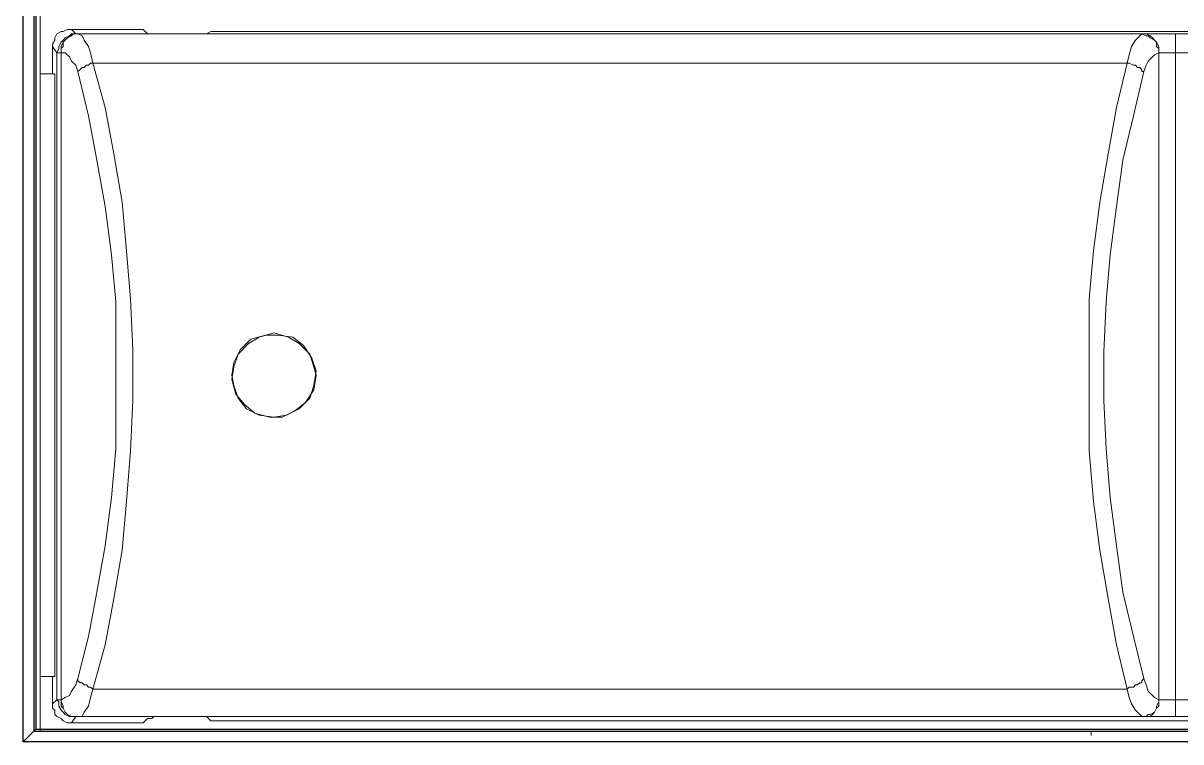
# Model space of a CAD drawing. Header units: centimetres. Extents: x -4.9 to 8, y -12.7 to 4.
# Drawn here: x -2.557 to -0.618, y -5.744 to -4.541 of the extents above; entities that cross this region are included whole.
import ezdxf

# ---------------------------------------------------------------- set-up
doc = ezdxf.new("R2010")
doc.units = ezdxf.units.CM
doc.header["$MEASUREMENT"] = 0
doc.layers.add('Layer 1', color=7, linetype='Continuous')

msp = doc.modelspace()

# ---------------------------------------------------------------- linework, layer by layer
at = {"layer": 'Layer 1', "color": 250, "lineweight": 25}
for points in [[(-2.5568, -5.74365), (-2.5568, -5.74365), (-2.5568, 1.40011), (-2.5568, 1.40011)], [(-2.53916, 1.38246), (-2.53916, 1.38246), (-2.53916, -5.72601), (-2.53916, -5.72601)], [(-2.53563, 1.37893), (-2.53563, 1.37893), (-2.53563, -5.72248), (-2.53563, -5.72248)], [(-2.53563, -5.72248), (-2.53563, -5.72248), (-2.53916, -5.72601), (-2.53916, -5.72601)], [(-2.53916, -5.72601), (-2.53916, -5.72601), (1.28848, -5.72601), (1.28848, -5.72601)], [(-2.53563, -5.72248), (-2.53563, -5.72248), (1.28495, -5.72248), (1.28495, -5.72248)], [(1.30966, -5.74365), (1.30966, -5.74365), (-2.5568, -5.74365), (-2.5568, -5.74365)]]:
    msp.add_open_spline(points, degree=3, dxfattribs=at)
at = {"layer": 'Layer 1', "color": 250, "lineweight": 20}
for points in [[(-2.52856, -4.08911), (-2.52856, -4.08911), (-2.52856, -5.72601), (-2.52856, -5.72601)], [(-2.47564, -4.55126), (-2.47564, -4.55126), (-2.46859, -4.55832), (-2.46859, -4.55832)], [(-2.47564, -4.55126), (-2.47564, -4.55126), (-2.3557, -4.55126), (-2.3557, -4.55126)], [(-2.3557, -4.55126), (-2.3557, -4.55126), (-2.34864, -4.55832), (-2.34864, -4.55832)], [(-2.24281, -4.55479), (-2.24281, -4.55479), (-2.24987, -4.55832), (-2.24987, -4.55832)], [(-2.24281, -4.55479), (-2.24281, -4.55479), (1.0098, -4.55479), (1.0098, -4.55479)], [(-2.46859, -4.55832), (-2.46859, -4.55832), (-2.46506, -4.55832), (-2.46506, -4.55832)], [(-2.46859, -4.55832), (-2.46859, -4.55832), (-2.46859, -4.55832), (-2.46859, -4.55832)], [(-2.46506, -4.55832), (-2.46506, -4.55832), (-0.68, -4.55832), (-0.68, -4.55832)], [(-2.24987, -4.55832), (-2.24987, -4.55832), (-2.32042, -4.55832), (-2.32042, -4.55832)], [(-0.68353, -4.55832), (-0.68353, -4.55832), (-0.68, -4.55832), (-0.68, -4.55832)], [(-0.62709, -4.55832), (-0.62709, -4.55832), (-0.60592, -4.55832), (-0.60592, -4.55832)], [(-2.50034, -4.59007), (-2.50034, -4.59007), (-2.50739, -4.57949), (-2.50739, -4.57949)], [(-2.50739, -4.62535), (-2.50739, -4.62535), (-2.50739, -4.57949), (-2.50739, -4.57949)], [(-2.50034, -5.67309), (-2.50034, -5.67309), (-2.50034, -4.59007), (-2.50034, -4.59007)], [(-2.49328, -4.59007), (-2.49328, -4.59007), (-2.49328, -4.59007), (-2.49328, -4.59007)], [(-2.49328, -4.59007), (-2.49328, -4.59007), (-2.49328, -5.67309), (-2.49328, -5.67309)], [(-0.65531, -5.67309), (-0.65531, -5.67309), (-0.65531, -4.59007), (-0.65531, -4.59007)], [(-0.65531, -4.59007), (-0.65531, -4.59007), (-0.65531, -4.59007), (-0.65531, -4.59007)], [(-0.62709, -5.67309), (-0.62709, -5.67309), (-0.62709, -4.59007), (-0.62709, -4.59007)], [(-0.60592, -4.59007), (-0.60592, -4.59007), (-0.62709, -4.59007), (-0.62709, -4.59007)], [(-2.44037, -4.60771), (-2.44037, -4.60771), (-0.70823, -4.60771), (-0.70823, -4.60771)], [(-2.52856, -4.62535), (-2.52856, -4.62535), (-2.50387, -4.62535), (-2.50387, -4.62535)], [(-2.50387, -4.62535), (-2.50387, -4.62535), (-2.50387, -5.63429), (-2.50387, -5.63429)], [(-2.52856, -5.63429), (-2.52856, -5.63429), (-2.50387, -5.63429), (-2.50387, -5.63429)], [(-2.50739, -5.68015), (-2.50739, -5.68015), (-2.50739, -5.63429), (-2.50739, -5.63429)], [(-2.44037, -5.65546), (-2.44037, -5.65546), (-0.70823, -5.65546), (-0.70823, -5.65546)], [(-2.50739, -5.68015), (-2.50739, -5.68015), (-2.50034, -5.67309), (-2.50034, -5.67309)], [(-2.49328, -5.67309), (-2.49328, -5.67309), (-2.49328, -5.67309), (-2.49328, -5.67309)], [(-0.65531, -5.67309), (-0.65531, -5.67309), (-0.65531, -5.67309), (-0.65531, -5.67309)], [(-0.62709, -5.67309), (-0.62709, -5.67309), (-0.60592, -5.67309), (-0.60592, -5.67309)], [(-2.46859, -5.70132), (-2.46859, -5.70132), (-2.47564, -5.7119), (-2.47564, -5.7119)], [(-2.47564, -5.7119), (-2.47564, -5.7119), (-2.3557, -5.7119), (-2.3557, -5.7119)], [(-2.46506, -5.70132), (-2.46506, -5.70132), (-2.46859, -5.70132), (-2.46859, -5.70132)], [(-2.46859, -5.70132), (-2.46859, -5.70132), (-2.46859, -5.70132), (-2.46859, -5.70132)], [(-2.46506, -5.70132), (-2.46506, -5.70132), (-0.68, -5.70132), (-0.68, -5.70132)], [(-2.34864, -5.70485), (-2.34864, -5.70485), (-2.3557, -5.7119), (-2.3557, -5.7119)], [(-2.24987, -5.70132), (-2.24987, -5.70132), (-2.32042, -5.70132), (-2.32042, -5.70132)], [(-2.24281, -5.70837), (-2.24281, -5.70837), (-2.24987, -5.70132), (-2.24987, -5.70132)], [(1.0098, -5.70837), (1.0098, -5.70837), (-2.24281, -5.70837), (-2.24281, -5.70837)], [(-0.68, -5.70132), (-0.68, -5.70132), (-0.68353, -5.70132), (-0.68353, -5.70132)], [(-0.60592, -5.70132), (-0.60592, -5.70132), (-0.62709, -5.70132), (-0.62709, -5.70132)], [(-2.52856, -5.72601), (-2.52856, -5.72601), (-0.7682, -5.72601), (-0.7682, -5.72601)], [(-0.7682, -5.73307), (-0.7682, -5.73307), (-0.7682, -5.72601), (-0.7682, -5.72601)]]:
    msp.add_open_spline(points, degree=3, dxfattribs=at)
for points, knots in [([(-2.50739, -4.57949), (-2.50739, -4.57949), (-2.50739, -4.57596), (-2.50739, -4.57596), (-2.50739, -4.57596), (-2.50739, -4.57596), (-2.50387, -4.5689), (-2.50387, -4.5689), (-2.50387, -4.5689), (-2.50387, -4.5689), (-2.50387, -4.56537), (-2.50387, -4.56537), (-2.50387, -4.56537), (-2.50387, -4.56537), (-2.50034, -4.55832), (-2.50034, -4.55832), (-2.50034, -4.55832), (-2.50034, -4.55832), (-2.49328, -4.55479), (-2.49328, -4.55479), (-2.49328, -4.55479), (-2.49328, -4.55479), (-2.48975, -4.55479), (-2.48975, -4.55479), (-2.48975, -4.55479), (-2.48975, -4.55479), (-2.4827, -4.55126), (-2.4827, -4.55126), (-2.4827, -4.55126), (-2.4827, -4.55126), (-2.47564, -4.55126), (-2.47564, -4.55126)], [0, 0, 0, 0, 0.1111111, 0.1111111, 0.1111111, 0.1111111, 0.2222222, 0.2222222, 0.2222222, 0.2222222, 0.3333333, 0.3333333, 0.3333333, 0.3333333, 0.4444444, 0.4444444, 0.4444444, 0.4444444, 0.5555556, 0.5555556, 0.5555556, 0.5555556, 0.6666667, 0.6666667, 0.6666667, 0.6666667, 0.7777778, 0.7777778, 0.7777778, 0.7777778, 1, 1, 1, 1]), ([(-2.46859, -4.55832), (-2.46859, -4.55832), (-2.47564, -4.55832), (-2.47564, -4.55832), (-2.47564, -4.55832), (-2.47564, -4.55832), (-2.47917, -4.56184), (-2.47917, -4.56184), (-2.47917, -4.56184), (-2.47917, -4.56184), (-2.48623, -4.56537), (-2.48623, -4.56537), (-2.48623, -4.56537), (-2.48623, -4.56537), (-2.48975, -4.5689), (-2.48975, -4.5689), (-2.48975, -4.5689), (-2.48975, -4.5689), (-2.49328, -4.57243), (-2.49328, -4.57243), (-2.49328, -4.57243), (-2.49328, -4.57243), (-2.49681, -4.57949), (-2.49681, -4.57949), (-2.49681, -4.57949), (-2.49681, -4.57949), (-2.49681, -4.58301), (-2.49681, -4.58301), (-2.49681, -4.58301), (-2.49681, -4.58301), (-2.50034, -4.59007), (-2.50034, -4.59007)], [0, 0, 0, 0, 0.1111111, 0.1111111, 0.1111111, 0.1111111, 0.2222222, 0.2222222, 0.2222222, 0.2222222, 0.3333333, 0.3333333, 0.3333333, 0.3333333, 0.4444444, 0.4444444, 0.4444444, 0.4444444, 0.5555556, 0.5555556, 0.5555556, 0.5555556, 0.6666667, 0.6666667, 0.6666667, 0.6666667, 0.7777778, 0.7777778, 0.7777778, 0.7777778, 1, 1, 1, 1]), ([(-2.46506, -4.55832), (-2.46506, -4.55832), (-2.47212, -4.55832), (-2.47212, -4.55832), (-2.47212, -4.55832), (-2.47212, -4.55832), (-2.47564, -4.56184), (-2.47564, -4.56184), (-2.47564, -4.56184), (-2.47564, -4.56184), (-2.4827, -4.56537), (-2.4827, -4.56537), (-2.4827, -4.56537), (-2.4827, -4.56537), (-2.48623, -4.5689), (-2.48623, -4.5689), (-2.48623, -4.5689), (-2.48623, -4.5689), (-2.48975, -4.57243), (-2.48975, -4.57243), (-2.48975, -4.57243), (-2.48975, -4.57243), (-2.48975, -4.57949), (-2.48975, -4.57949), (-2.48975, -4.57949), (-2.48975, -4.57949), (-2.49328, -4.58301), (-2.49328, -4.58301), (-2.49328, -4.58301), (-2.49328, -4.58301), (-2.49328, -4.59007), (-2.49328, -4.59007)], [0, 0, 0, 0, 0.1111111, 0.1111111, 0.1111111, 0.1111111, 0.2222222, 0.2222222, 0.2222222, 0.2222222, 0.3333333, 0.3333333, 0.3333333, 0.3333333, 0.4444444, 0.4444444, 0.4444444, 0.4444444, 0.5555556, 0.5555556, 0.5555556, 0.5555556, 0.6666667, 0.6666667, 0.6666667, 0.6666667, 0.7777778, 0.7777778, 0.7777778, 0.7777778, 1, 1, 1, 1]), ([(-2.46859, -4.55832), (-2.46859, -4.55832), (-2.47212, -4.55832), (-2.47212, -4.55832), (-2.47212, -4.55832), (-2.47212, -4.55832), (-2.47917, -4.56184), (-2.47917, -4.56184), (-2.47917, -4.56184), (-2.47917, -4.56184), (-2.4827, -4.56537), (-2.4827, -4.56537), (-2.4827, -4.56537), (-2.4827, -4.56537), (-2.48623, -4.5689), (-2.48623, -4.5689), (-2.48623, -4.5689), (-2.48623, -4.5689), (-2.48975, -4.57243), (-2.48975, -4.57243), (-2.48975, -4.57243), (-2.48975, -4.57243), (-2.49328, -4.57949), (-2.49328, -4.57949), (-2.49328, -4.57949), (-2.49328, -4.57949), (-2.49328, -4.58301), (-2.49328, -4.58301), (-2.49328, -4.58301), (-2.49328, -4.58301), (-2.49328, -4.59007), (-2.49328, -4.59007)], [0, 0, 0, 0, 0.1111111, 0.1111111, 0.1111111, 0.1111111, 0.2222222, 0.2222222, 0.2222222, 0.2222222, 0.3333333, 0.3333333, 0.3333333, 0.3333333, 0.4444444, 0.4444444, 0.4444444, 0.4444444, 0.5555556, 0.5555556, 0.5555556, 0.5555556, 0.6666667, 0.6666667, 0.6666667, 0.6666667, 0.7777778, 0.7777778, 0.7777778, 0.7777778, 1, 1, 1, 1]), ([(-2.46506, -4.55832), (-2.46506, -4.55832), (-2.458, -4.56184), (-2.458, -4.56184), (-2.458, -4.56184), (-2.458, -4.56184), (-2.45448, -4.5689), (-2.45448, -4.5689), (-2.45448, -4.5689), (-2.45448, -4.5689), (-2.44742, -4.57949), (-2.44742, -4.57949), (-2.44742, -4.57949), (-2.44742, -4.57949), (-2.44389, -4.59007), (-2.44389, -4.59007), (-2.44389, -4.59007), (-2.44389, -4.59007), (-2.44037, -4.60771), (-2.44037, -4.60771)], [0, 0, 0, 0, 0.1666667, 0.1666667, 0.1666667, 0.1666667, 0.3333333, 0.3333333, 0.3333333, 0.3333333, 0.5, 0.5, 0.5, 0.5, 0.6666667, 0.6666667, 0.6666667, 0.6666667, 1, 1, 1, 1]), ([(-2.32042, -4.55832), (-2.32042, -4.55832), (-2.32748, -4.55832), (-2.32748, -4.55832), (-2.32748, -4.55832), (-2.32748, -4.55832), (-2.331, -4.55832), (-2.331, -4.55832), (-2.331, -4.55832), (-2.331, -4.55832), (-2.33806, -4.55832), (-2.33806, -4.55832), (-2.33806, -4.55832), (-2.33806, -4.55832), (-2.34159, -4.55832), (-2.34159, -4.55832), (-2.34159, -4.55832), (-2.34159, -4.55832), (-2.34512, -4.55832), (-2.34512, -4.55832), (-2.34512, -4.55832), (-2.34512, -4.55832), (-2.34864, -4.55832), (-2.34864, -4.55832)], [0, 0, 0, 0, 0.1428571, 0.1428571, 0.1428571, 0.1428571, 0.2857143, 0.2857143, 0.2857143, 0.2857143, 0.4285714, 0.4285714, 0.4285714, 0.4285714, 0.5714286, 0.5714286, 0.5714286, 0.5714286, 0.7142857, 0.7142857, 0.7142857, 0.7142857, 1, 1, 1, 1]), ([(-0.70823, -4.60771), (-0.70823, -4.60771), (-0.7047, -4.5936), (-0.7047, -4.5936), (-0.7047, -4.5936), (-0.7047, -4.5936), (-0.70117, -4.57949), (-0.70117, -4.57949), (-0.70117, -4.57949), (-0.70117, -4.57949), (-0.69412, -4.5689), (-0.69412, -4.5689), (-0.69412, -4.5689), (-0.69412, -4.5689), (-0.68706, -4.56184), (-0.68706, -4.56184), (-0.68706, -4.56184), (-0.68706, -4.56184), (-0.68353, -4.55832), (-0.68353, -4.55832)], [0, 0, 0, 0, 0.1666667, 0.1666667, 0.1666667, 0.1666667, 0.3333333, 0.3333333, 0.3333333, 0.3333333, 0.5, 0.5, 0.5, 0.5, 0.6666667, 0.6666667, 0.6666667, 0.6666667, 1, 1, 1, 1]), ([(-0.68353, -4.55832), (-0.68353, -4.55832), (-0.67648, -4.56184), (-0.67648, -4.56184), (-0.67648, -4.56184), (-0.67648, -4.56184), (-0.67295, -4.56184), (-0.67295, -4.56184), (-0.67295, -4.56184), (-0.67295, -4.56184), (-0.66942, -4.56537), (-0.66942, -4.56537), (-0.66942, -4.56537), (-0.66942, -4.56537), (-0.66237, -4.5689), (-0.66237, -4.5689), (-0.66237, -4.5689), (-0.66237, -4.5689), (-0.65884, -4.57243), (-0.65884, -4.57243), (-0.65884, -4.57243), (-0.65884, -4.57243), (-0.65884, -4.57949), (-0.65884, -4.57949), (-0.65884, -4.57949), (-0.65884, -4.57949), (-0.65531, -4.58301), (-0.65531, -4.58301), (-0.65531, -4.58301), (-0.65531, -4.58301), (-0.65531, -4.59007), (-0.65531, -4.59007)], [0, 0, 0, 0, 0.1111111, 0.1111111, 0.1111111, 0.1111111, 0.2222222, 0.2222222, 0.2222222, 0.2222222, 0.3333333, 0.3333333, 0.3333333, 0.3333333, 0.4444444, 0.4444444, 0.4444444, 0.4444444, 0.5555556, 0.5555556, 0.5555556, 0.5555556, 0.6666667, 0.6666667, 0.6666667, 0.6666667, 0.7777778, 0.7777778, 0.7777778, 0.7777778, 1, 1, 1, 1]), ([(-0.68, -4.55832), (-0.68, -4.55832), (-0.67648, -4.55832), (-0.67648, -4.55832), (-0.67648, -4.55832), (-0.67648, -4.55832), (-0.66942, -4.56184), (-0.66942, -4.56184), (-0.66942, -4.56184), (-0.66942, -4.56184), (-0.66589, -4.56537), (-0.66589, -4.56537), (-0.66589, -4.56537), (-0.66589, -4.56537), (-0.66237, -4.5689), (-0.66237, -4.5689), (-0.66237, -4.5689), (-0.66237, -4.5689), (-0.65884, -4.57243), (-0.65884, -4.57243), (-0.65884, -4.57243), (-0.65884, -4.57243), (-0.65531, -4.57949), (-0.65531, -4.57949), (-0.65531, -4.57949), (-0.65531, -4.57949), (-0.65531, -4.58301), (-0.65531, -4.58301), (-0.65531, -4.58301), (-0.65531, -4.58301), (-0.65531, -4.59007), (-0.65531, -4.59007)], [0, 0, 0, 0, 0.1111111, 0.1111111, 0.1111111, 0.1111111, 0.2222222, 0.2222222, 0.2222222, 0.2222222, 0.3333333, 0.3333333, 0.3333333, 0.3333333, 0.4444444, 0.4444444, 0.4444444, 0.4444444, 0.5555556, 0.5555556, 0.5555556, 0.5555556, 0.6666667, 0.6666667, 0.6666667, 0.6666667, 0.7777778, 0.7777778, 0.7777778, 0.7777778, 1, 1, 1, 1]), ([(-0.68, -4.55832), (-0.68, -4.55832), (-0.67295, -4.55832), (-0.67295, -4.55832), (-0.67295, -4.55832), (-0.67295, -4.55832), (-0.66237, -4.55832), (-0.66237, -4.55832), (-0.66237, -4.55832), (-0.66237, -4.55832), (-0.65178, -4.55832), (-0.65178, -4.55832), (-0.65178, -4.55832), (-0.65178, -4.55832), (-0.6412, -4.55832), (-0.6412, -4.55832), (-0.6412, -4.55832), (-0.6412, -4.55832), (-0.62709, -4.55832), (-0.62709, -4.55832)], [0, 0, 0, 0, 0.1666667, 0.1666667, 0.1666667, 0.1666667, 0.3333333, 0.3333333, 0.3333333, 0.3333333, 0.5, 0.5, 0.5, 0.5, 0.6666667, 0.6666667, 0.6666667, 0.6666667, 1, 1, 1, 1]), ([(-0.62709, -4.55832), (-0.62709, -4.55832), (-0.62709, -4.55832), (-0.62709, -4.55832), (-0.62709, -4.55832), (-0.62709, -4.55832), (-0.62709, -4.56184), (-0.62709, -4.56184), (-0.62709, -4.56184), (-0.62709, -4.56184), (-0.62709, -4.56537), (-0.62709, -4.56537), (-0.62709, -4.56537), (-0.62709, -4.56537), (-0.62709, -4.5689), (-0.62709, -4.5689), (-0.62709, -4.5689), (-0.62709, -4.5689), (-0.62709, -4.57243), (-0.62709, -4.57243), (-0.62709, -4.57243), (-0.62709, -4.57243), (-0.62709, -4.57596), (-0.62709, -4.57596), (-0.62709, -4.57596), (-0.62709, -4.57596), (-0.62709, -4.58301), (-0.62709, -4.58301), (-0.62709, -4.58301), (-0.62709, -4.58301), (-0.62709, -4.59007), (-0.62709, -4.59007)], [0, 0, 0, 0, 0.1111111, 0.1111111, 0.1111111, 0.1111111, 0.2222222, 0.2222222, 0.2222222, 0.2222222, 0.3333333, 0.3333333, 0.3333333, 0.3333333, 0.4444444, 0.4444444, 0.4444444, 0.4444444, 0.5555556, 0.5555556, 0.5555556, 0.5555556, 0.6666667, 0.6666667, 0.6666667, 0.6666667, 0.7777778, 0.7777778, 0.7777778, 0.7777778, 1, 1, 1, 1]), ([(-2.49328, -4.59007), (-2.49328, -4.59007), (-2.49681, -4.59007), (-2.49681, -4.59007), (-2.49681, -4.59007), (-2.49681, -4.59007), (-2.50034, -4.59007), (-2.50034, -4.59007)], [0, 0, 0, 0, 0.3333333, 0.3333333, 0.3333333, 0.3333333, 1, 1, 1, 1]), ([(-2.46506, -4.62182), (-2.46506, -4.62182), (-2.46859, -4.61124), (-2.46859, -4.61124), (-2.46859, -4.61124), (-2.46859, -4.61124), (-2.47564, -4.60418), (-2.47564, -4.60418), (-2.47564, -4.60418), (-2.47564, -4.60418), (-2.47917, -4.59712), (-2.47917, -4.59712), (-2.47917, -4.59712), (-2.47917, -4.59712), (-2.48623, -4.59007), (-2.48623, -4.59007), (-2.48623, -4.59007), (-2.48623, -4.59007), (-2.49328, -4.59007), (-2.49328, -4.59007)], [0, 0, 0, 0, 0.1666667, 0.1666667, 0.1666667, 0.1666667, 0.3333333, 0.3333333, 0.3333333, 0.3333333, 0.5, 0.5, 0.5, 0.5, 0.6666667, 0.6666667, 0.6666667, 0.6666667, 1, 1, 1, 1]), ([(-0.65531, -4.59007), (-0.65531, -4.59007), (-0.66237, -4.5936), (-0.66237, -4.5936), (-0.66237, -4.5936), (-0.66237, -4.5936), (-0.66589, -4.59712), (-0.66589, -4.59712), (-0.66589, -4.59712), (-0.66589, -4.59712), (-0.67295, -4.60418), (-0.67295, -4.60418), (-0.67295, -4.60418), (-0.67295, -4.60418), (-0.67648, -4.61124), (-0.67648, -4.61124), (-0.67648, -4.61124), (-0.67648, -4.61124), (-0.68, -4.62182), (-0.68, -4.62182)], [0, 0, 0, 0, 0.1666667, 0.1666667, 0.1666667, 0.1666667, 0.3333333, 0.3333333, 0.3333333, 0.3333333, 0.5, 0.5, 0.5, 0.5, 0.6666667, 0.6666667, 0.6666667, 0.6666667, 1, 1, 1, 1]), ([(-0.62709, -4.59007), (-0.62709, -4.59007), (-0.63414, -4.59007), (-0.63414, -4.59007), (-0.63414, -4.59007), (-0.63414, -4.59007), (-0.6412, -4.59007), (-0.6412, -4.59007), (-0.6412, -4.59007), (-0.6412, -4.59007), (-0.64473, -4.59007), (-0.64473, -4.59007), (-0.64473, -4.59007), (-0.64473, -4.59007), (-0.65178, -4.59007), (-0.65178, -4.59007), (-0.65178, -4.59007), (-0.65178, -4.59007), (-0.65531, -4.59007), (-0.65531, -4.59007)], [0, 0, 0, 0, 0.1666667, 0.1666667, 0.1666667, 0.1666667, 0.3333333, 0.3333333, 0.3333333, 0.3333333, 0.5, 0.5, 0.5, 0.5, 0.6666667, 0.6666667, 0.6666667, 0.6666667, 1, 1, 1, 1]), ([(-2.44037, -4.60771), (-2.44037, -4.60771), (-2.44389, -4.60771), (-2.44389, -4.60771), (-2.44389, -4.60771), (-2.44389, -4.60771), (-2.44742, -4.61124), (-2.44742, -4.61124), (-2.44742, -4.61124), (-2.44742, -4.61124), (-2.45095, -4.61124), (-2.45095, -4.61124), (-2.45095, -4.61124), (-2.45095, -4.61124), (-2.45448, -4.61476), (-2.45448, -4.61476), (-2.45448, -4.61476), (-2.45448, -4.61476), (-2.458, -4.61476), (-2.458, -4.61476), (-2.458, -4.61476), (-2.458, -4.61476), (-2.46153, -4.61829), (-2.46153, -4.61829), (-2.46153, -4.61829), (-2.46153, -4.61829), (-2.46506, -4.62182), (-2.46506, -4.62182)], [0, 0, 0, 0, 0.125, 0.125, 0.125, 0.125, 0.25, 0.25, 0.25, 0.25, 0.375, 0.375, 0.375, 0.375, 0.5, 0.5, 0.5, 0.5, 0.625, 0.625, 0.625, 0.625, 0.75, 0.75, 0.75, 0.75, 1, 1, 1, 1]), ([(-2.44037, -4.60771), (-2.44037, -4.60771), (-2.4192, -4.68179), (-2.4192, -4.68179), (-2.4192, -4.68179), (-2.4192, -4.68179), (-2.40509, -4.7594), (-2.40509, -4.7594), (-2.40509, -4.7594), (-2.40509, -4.7594), (-2.39098, -4.84054), (-2.39098, -4.84054), (-2.39098, -4.84054), (-2.39098, -4.84054), (-2.38392, -4.92168), (-2.38392, -4.92168), (-2.38392, -4.92168), (-2.38392, -4.92168), (-2.37687, -5.00282), (-2.37687, -5.00282), (-2.37687, -5.00282), (-2.37687, -5.00282), (-2.37334, -5.08749), (-2.37334, -5.08749), (-2.37334, -5.08749), (-2.37334, -5.08749), (-2.37334, -5.17215), (-2.37334, -5.17215), (-2.37334, -5.17215), (-2.37334, -5.17215), (-2.37687, -5.25682), (-2.37687, -5.25682), (-2.37687, -5.25682), (-2.37687, -5.25682), (-2.38392, -5.34149), (-2.38392, -5.34149), (-2.38392, -5.34149), (-2.38392, -5.34149), (-2.39098, -5.42262), (-2.39098, -5.42262), (-2.39098, -5.42262), (-2.39098, -5.42262), (-2.40509, -5.50376), (-2.40509, -5.50376), (-2.40509, -5.50376), (-2.40509, -5.50376), (-2.4192, -5.58137), (-2.4192, -5.58137), (-2.4192, -5.58137), (-2.4192, -5.58137), (-2.44037, -5.65546), (-2.44037, -5.65546)], [0, 0, 0, 0, 0.0714286, 0.0714286, 0.0714286, 0.0714286, 0.1428571, 0.1428571, 0.1428571, 0.1428571, 0.2142857, 0.2142857, 0.2142857, 0.2142857, 0.2857143, 0.2857143, 0.2857143, 0.2857143, 0.3571429, 0.3571429, 0.3571429, 0.3571429, 0.4285714, 0.4285714, 0.4285714, 0.4285714, 0.5, 0.5, 0.5, 0.5, 0.5714286, 0.5714286, 0.5714286, 0.5714286, 0.6428571, 0.6428571, 0.6428571, 0.6428571, 0.7142857, 0.7142857, 0.7142857, 0.7142857, 0.7857143, 0.7857143, 0.7857143, 0.7857143, 0.8571429, 0.8571429, 0.8571429, 0.8571429, 1, 1, 1, 1]), ([(-0.70823, -5.65546), (-0.70823, -5.65546), (-0.72587, -5.58137), (-0.72587, -5.58137), (-0.72587, -5.58137), (-0.72587, -5.58137), (-0.73998, -5.50376), (-0.73998, -5.50376), (-0.73998, -5.50376), (-0.73998, -5.50376), (-0.75409, -5.42262), (-0.75409, -5.42262), (-0.75409, -5.42262), (-0.75409, -5.42262), (-0.76467, -5.34149), (-0.76467, -5.34149), (-0.76467, -5.34149), (-0.76467, -5.34149), (-0.77173, -5.25682), (-0.77173, -5.25682), (-0.77173, -5.25682), (-0.77173, -5.25682), (-0.77173, -5.17215), (-0.77173, -5.17215), (-0.77173, -5.17215), (-0.77173, -5.17215), (-0.77173, -5.08749), (-0.77173, -5.08749), (-0.77173, -5.08749), (-0.77173, -5.08749), (-0.77173, -5.00282), (-0.77173, -5.00282), (-0.77173, -5.00282), (-0.77173, -5.00282), (-0.76467, -4.92168), (-0.76467, -4.92168), (-0.76467, -4.92168), (-0.76467, -4.92168), (-0.75409, -4.84054), (-0.75409, -4.84054), (-0.75409, -4.84054), (-0.75409, -4.84054), (-0.73998, -4.7594), (-0.73998, -4.7594), (-0.73998, -4.7594), (-0.73998, -4.7594), (-0.72587, -4.68179), (-0.72587, -4.68179), (-0.72587, -4.68179), (-0.72587, -4.68179), (-0.70823, -4.60771), (-0.70823, -4.60771)], [0, 0, 0, 0, 0.0714286, 0.0714286, 0.0714286, 0.0714286, 0.1428571, 0.1428571, 0.1428571, 0.1428571, 0.2142857, 0.2142857, 0.2142857, 0.2142857, 0.2857143, 0.2857143, 0.2857143, 0.2857143, 0.3571429, 0.3571429, 0.3571429, 0.3571429, 0.4285714, 0.4285714, 0.4285714, 0.4285714, 0.5, 0.5, 0.5, 0.5, 0.5714286, 0.5714286, 0.5714286, 0.5714286, 0.6428571, 0.6428571, 0.6428571, 0.6428571, 0.7142857, 0.7142857, 0.7142857, 0.7142857, 0.7857143, 0.7857143, 0.7857143, 0.7857143, 0.8571429, 0.8571429, 0.8571429, 0.8571429, 1, 1, 1, 1]), ([(-0.70823, -4.60771), (-0.70823, -4.60771), (-0.7047, -4.60771), (-0.7047, -4.60771), (-0.7047, -4.60771), (-0.7047, -4.60771), (-0.69764, -4.61124), (-0.69764, -4.61124), (-0.69764, -4.61124), (-0.69764, -4.61124), (-0.69412, -4.61124), (-0.69412, -4.61124), (-0.69412, -4.61124), (-0.69412, -4.61124), (-0.69059, -4.61476), (-0.69059, -4.61476), (-0.69059, -4.61476), (-0.69059, -4.61476), (-0.68706, -4.61476), (-0.68706, -4.61476), (-0.68706, -4.61476), (-0.68706, -4.61476), (-0.68353, -4.61829), (-0.68353, -4.61829), (-0.68353, -4.61829), (-0.68353, -4.61829), (-0.68353, -4.62182), (-0.68353, -4.62182), (-0.68353, -4.62182), (-0.68353, -4.62182), (-0.68, -4.62182), (-0.68, -4.62182)], [0, 0, 0, 0, 0.1111111, 0.1111111, 0.1111111, 0.1111111, 0.2222222, 0.2222222, 0.2222222, 0.2222222, 0.3333333, 0.3333333, 0.3333333, 0.3333333, 0.4444444, 0.4444444, 0.4444444, 0.4444444, 0.5555556, 0.5555556, 0.5555556, 0.5555556, 0.6666667, 0.6666667, 0.6666667, 0.6666667, 0.7777778, 0.7777778, 0.7777778, 0.7777778, 1, 1, 1, 1]), ([(-2.46506, -5.63782), (-2.46506, -5.63782), (-2.44742, -5.56726), (-2.44742, -5.56726), (-2.44742, -5.56726), (-2.44742, -5.56726), (-2.43331, -5.49318), (-2.43331, -5.49318), (-2.43331, -5.49318), (-2.43331, -5.49318), (-2.4192, -5.41557), (-2.4192, -5.41557), (-2.4192, -5.41557), (-2.4192, -5.41557), (-2.40862, -5.33443), (-2.40862, -5.33443), (-2.40862, -5.33443), (-2.40862, -5.33443), (-2.40156, -5.25329), (-2.40156, -5.25329), (-2.40156, -5.25329), (-2.40156, -5.25329), (-2.40156, -5.17215), (-2.40156, -5.17215), (-2.40156, -5.17215), (-2.40156, -5.17215), (-2.40156, -5.09101), (-2.40156, -5.09101), (-2.40156, -5.09101), (-2.40156, -5.09101), (-2.40156, -5.00634), (-2.40156, -5.00634), (-2.40156, -5.00634), (-2.40156, -5.00634), (-2.40862, -4.92874), (-2.40862, -4.92874), (-2.40862, -4.92874), (-2.40862, -4.92874), (-2.4192, -4.84759), (-2.4192, -4.84759), (-2.4192, -4.84759), (-2.4192, -4.84759), (-2.43331, -4.76999), (-2.43331, -4.76999), (-2.43331, -4.76999), (-2.43331, -4.76999), (-2.44742, -4.6959), (-2.44742, -4.6959), (-2.44742, -4.6959), (-2.44742, -4.6959), (-2.46506, -4.62182), (-2.46506, -4.62182)], [0, 0, 0, 0, 0.0714286, 0.0714286, 0.0714286, 0.0714286, 0.1428571, 0.1428571, 0.1428571, 0.1428571, 0.2142857, 0.2142857, 0.2142857, 0.2142857, 0.2857143, 0.2857143, 0.2857143, 0.2857143, 0.3571429, 0.3571429, 0.3571429, 0.3571429, 0.4285714, 0.4285714, 0.4285714, 0.4285714, 0.5, 0.5, 0.5, 0.5, 0.5714286, 0.5714286, 0.5714286, 0.5714286, 0.6428571, 0.6428571, 0.6428571, 0.6428571, 0.7142857, 0.7142857, 0.7142857, 0.7142857, 0.7857143, 0.7857143, 0.7857143, 0.7857143, 0.8571429, 0.8571429, 0.8571429, 0.8571429, 1, 1, 1, 1]), ([(-0.68, -4.62182), (-0.68, -4.62182), (-0.69764, -4.6959), (-0.69764, -4.6959), (-0.69764, -4.6959), (-0.69764, -4.6959), (-0.71528, -4.76999), (-0.71528, -4.76999), (-0.71528, -4.76999), (-0.71528, -4.76999), (-0.72587, -4.84759), (-0.72587, -4.84759), (-0.72587, -4.84759), (-0.72587, -4.84759), (-0.73645, -4.92874), (-0.73645, -4.92874), (-0.73645, -4.92874), (-0.73645, -4.92874), (-0.7435, -5.00634), (-0.7435, -5.00634), (-0.7435, -5.00634), (-0.7435, -5.00634), (-0.74703, -5.09101), (-0.74703, -5.09101), (-0.74703, -5.09101), (-0.74703, -5.09101), (-0.74703, -5.17215), (-0.74703, -5.17215), (-0.74703, -5.17215), (-0.74703, -5.17215), (-0.7435, -5.25329), (-0.7435, -5.25329), (-0.7435, -5.25329), (-0.7435, -5.25329), (-0.73645, -5.33443), (-0.73645, -5.33443), (-0.73645, -5.33443), (-0.73645, -5.33443), (-0.72587, -5.41557), (-0.72587, -5.41557), (-0.72587, -5.41557), (-0.72587, -5.41557), (-0.71528, -5.49318), (-0.71528, -5.49318), (-0.71528, -5.49318), (-0.71528, -5.49318), (-0.69764, -5.56726), (-0.69764, -5.56726), (-0.69764, -5.56726), (-0.69764, -5.56726), (-0.68, -5.63782), (-0.68, -5.63782)], [0, 0, 0, 0, 0.0714286, 0.0714286, 0.0714286, 0.0714286, 0.1428571, 0.1428571, 0.1428571, 0.1428571, 0.2142857, 0.2142857, 0.2142857, 0.2142857, 0.2857143, 0.2857143, 0.2857143, 0.2857143, 0.3571429, 0.3571429, 0.3571429, 0.3571429, 0.4285714, 0.4285714, 0.4285714, 0.4285714, 0.5, 0.5, 0.5, 0.5, 0.5714286, 0.5714286, 0.5714286, 0.5714286, 0.6428571, 0.6428571, 0.6428571, 0.6428571, 0.7142857, 0.7142857, 0.7142857, 0.7142857, 0.7857143, 0.7857143, 0.7857143, 0.7857143, 0.8571429, 0.8571429, 0.8571429, 0.8571429, 1, 1, 1, 1]), ([(-2.06642, -5.12982), (-2.06642, -5.12982), (-2.06995, -5.15451), (-2.06995, -5.15451), (-2.06995, -5.15451), (-2.06995, -5.15451), (-2.08406, -5.17568), (-2.08406, -5.17568), (-2.08406, -5.17568), (-2.08406, -5.17568), (-2.1017, -5.18979), (-2.1017, -5.18979), (-2.1017, -5.18979), (-2.1017, -5.18979), (-2.12287, -5.20037), (-2.12287, -5.20037), (-2.12287, -5.20037), (-2.12287, -5.20037), (-2.14403, -5.20037), (-2.14403, -5.20037), (-2.14403, -5.20037), (-2.14403, -5.20037), (-2.16873, -5.19332), (-2.16873, -5.19332), (-2.16873, -5.19332), (-2.16873, -5.19332), (-2.18637, -5.17921), (-2.18637, -5.17921), (-2.18637, -5.17921), (-2.18637, -5.17921), (-2.20048, -5.16157), (-2.20048, -5.16157), (-2.20048, -5.16157), (-2.20048, -5.16157), (-2.20753, -5.13687), (-2.20753, -5.13687), (-2.20753, -5.13687), (-2.20753, -5.13687), (-2.204, -5.11571), (-2.204, -5.11571), (-2.204, -5.11571), (-2.204, -5.11571), (-2.19695, -5.09454), (-2.19695, -5.09454), (-2.19695, -5.09454), (-2.19695, -5.09454), (-2.17931, -5.0769), (-2.17931, -5.0769), (-2.17931, -5.0769), (-2.17931, -5.0769), (-2.16167, -5.06632), (-2.16167, -5.06632), (-2.16167, -5.06632), (-2.16167, -5.06632), (-2.13698, -5.05926), (-2.13698, -5.05926), (-2.13698, -5.05926), (-2.13698, -5.05926), (-2.11228, -5.06632), (-2.11228, -5.06632), (-2.11228, -5.06632), (-2.11228, -5.06632), (-2.09464, -5.0769), (-2.09464, -5.0769), (-2.09464, -5.0769), (-2.09464, -5.0769), (-2.077, -5.09454), (-2.077, -5.09454), (-2.077, -5.09454), (-2.077, -5.09454), (-2.06995, -5.11571), (-2.06995, -5.11571), (-2.06995, -5.11571), (-2.06995, -5.11571), (-2.06642, -5.12982), (-2.06642, -5.12982)], [0, 0, 0, 0, 0.05, 0.05, 0.05, 0.05, 0.1, 0.1, 0.1, 0.1, 0.15, 0.15, 0.15, 0.15, 0.2, 0.2, 0.2, 0.2, 0.25, 0.25, 0.25, 0.25, 0.3, 0.3, 0.3, 0.3, 0.35, 0.35, 0.35, 0.35, 0.4, 0.4, 0.4, 0.4, 0.45, 0.45, 0.45, 0.45, 0.5, 0.5, 0.5, 0.5, 0.55, 0.55, 0.55, 0.55, 0.6, 0.6, 0.6, 0.6, 0.65, 0.65, 0.65, 0.65, 0.7, 0.7, 0.7, 0.7, 0.75, 0.75, 0.75, 0.75, 0.8, 0.8, 0.8, 0.8, 0.85, 0.85, 0.85, 0.85, 0.9, 0.9, 0.9, 0.9, 1, 1, 1, 1]), ([(-2.20753, -5.12982), (-2.20753, -5.12982), (-2.204, -5.10865), (-2.204, -5.10865), (-2.204, -5.10865), (-2.204, -5.10865), (-2.19342, -5.08749), (-2.19342, -5.08749), (-2.19342, -5.08749), (-2.19342, -5.08749), (-2.17578, -5.06985), (-2.17578, -5.06985), (-2.17578, -5.06985), (-2.17578, -5.06985), (-2.15109, -5.06279), (-2.15109, -5.06279), (-2.15109, -5.06279), (-2.15109, -5.06279), (-2.12992, -5.06279), (-2.12992, -5.06279), (-2.12992, -5.06279), (-2.12992, -5.06279), (-2.10523, -5.06632), (-2.10523, -5.06632), (-2.10523, -5.06632), (-2.10523, -5.06632), (-2.08759, -5.08043), (-2.08759, -5.08043), (-2.08759, -5.08043), (-2.08759, -5.08043), (-2.07348, -5.1016), (-2.07348, -5.1016), (-2.07348, -5.1016), (-2.07348, -5.1016), (-2.06642, -5.12276), (-2.06642, -5.12276), (-2.06642, -5.12276), (-2.06642, -5.12276), (-2.06995, -5.14746), (-2.06995, -5.14746), (-2.06995, -5.14746), (-2.06995, -5.14746), (-2.077, -5.16862), (-2.077, -5.16862), (-2.077, -5.16862), (-2.077, -5.16862), (-2.09464, -5.18626), (-2.09464, -5.18626), (-2.09464, -5.18626), (-2.09464, -5.18626), (-2.11581, -5.19684), (-2.11581, -5.19684), (-2.11581, -5.19684), (-2.11581, -5.19684), (-2.13698, -5.20037), (-2.13698, -5.20037), (-2.13698, -5.20037), (-2.13698, -5.20037), (-2.16167, -5.19684), (-2.16167, -5.19684), (-2.16167, -5.19684), (-2.16167, -5.19684), (-2.18284, -5.18626), (-2.18284, -5.18626), (-2.18284, -5.18626), (-2.18284, -5.18626), (-2.19695, -5.16862), (-2.19695, -5.16862), (-2.19695, -5.16862), (-2.19695, -5.16862), (-2.204, -5.14746), (-2.204, -5.14746), (-2.204, -5.14746), (-2.204, -5.14746), (-2.20753, -5.12982), (-2.20753, -5.12982)], [0, 0, 0, 0, 0.05, 0.05, 0.05, 0.05, 0.1, 0.1, 0.1, 0.1, 0.15, 0.15, 0.15, 0.15, 0.2, 0.2, 0.2, 0.2, 0.25, 0.25, 0.25, 0.25, 0.3, 0.3, 0.3, 0.3, 0.35, 0.35, 0.35, 0.35, 0.4, 0.4, 0.4, 0.4, 0.45, 0.45, 0.45, 0.45, 0.5, 0.5, 0.5, 0.5, 0.55, 0.55, 0.55, 0.55, 0.6, 0.6, 0.6, 0.6, 0.65, 0.65, 0.65, 0.65, 0.7, 0.7, 0.7, 0.7, 0.75, 0.75, 0.75, 0.75, 0.8, 0.8, 0.8, 0.8, 0.85, 0.85, 0.85, 0.85, 0.9, 0.9, 0.9, 0.9, 1, 1, 1, 1]), ([(-2.49328, -5.67309), (-2.49328, -5.67309), (-2.48623, -5.66957), (-2.48623, -5.66957), (-2.48623, -5.66957), (-2.48623, -5.66957), (-2.47917, -5.66604), (-2.47917, -5.66604), (-2.47917, -5.66604), (-2.47917, -5.66604), (-2.47564, -5.65899), (-2.47564, -5.65899), (-2.47564, -5.65899), (-2.47564, -5.65899), (-2.46859, -5.6484), (-2.46859, -5.6484), (-2.46859, -5.6484), (-2.46859, -5.6484), (-2.46506, -5.63782), (-2.46506, -5.63782)], [0, 0, 0, 0, 0.1666667, 0.1666667, 0.1666667, 0.1666667, 0.3333333, 0.3333333, 0.3333333, 0.3333333, 0.5, 0.5, 0.5, 0.5, 0.6666667, 0.6666667, 0.6666667, 0.6666667, 1, 1, 1, 1]), ([(-2.44037, -5.65546), (-2.44037, -5.65546), (-2.44389, -5.65193), (-2.44389, -5.65193), (-2.44389, -5.65193), (-2.44389, -5.65193), (-2.44742, -5.65193), (-2.44742, -5.65193), (-2.44742, -5.65193), (-2.44742, -5.65193), (-2.45095, -5.6484), (-2.45095, -5.6484), (-2.45095, -5.6484), (-2.45095, -5.6484), (-2.45448, -5.6484), (-2.45448, -5.6484), (-2.45448, -5.6484), (-2.45448, -5.6484), (-2.458, -5.64487), (-2.458, -5.64487), (-2.458, -5.64487), (-2.458, -5.64487), (-2.46153, -5.64487), (-2.46153, -5.64487), (-2.46153, -5.64487), (-2.46153, -5.64487), (-2.46506, -5.64134), (-2.46506, -5.64134), (-2.46506, -5.64134), (-2.46506, -5.64134), (-2.46506, -5.63782), (-2.46506, -5.63782)], [0, 0, 0, 0, 0.1111111, 0.1111111, 0.1111111, 0.1111111, 0.2222222, 0.2222222, 0.2222222, 0.2222222, 0.3333333, 0.3333333, 0.3333333, 0.3333333, 0.4444444, 0.4444444, 0.4444444, 0.4444444, 0.5555556, 0.5555556, 0.5555556, 0.5555556, 0.6666667, 0.6666667, 0.6666667, 0.6666667, 0.7777778, 0.7777778, 0.7777778, 0.7777778, 1, 1, 1, 1]), ([(-0.68, -5.63782), (-0.68, -5.63782), (-0.68353, -5.64134), (-0.68353, -5.64134), (-0.68353, -5.64134), (-0.68353, -5.64134), (-0.68353, -5.64487), (-0.68353, -5.64487), (-0.68353, -5.64487), (-0.68353, -5.64487), (-0.68706, -5.64487), (-0.68706, -5.64487), (-0.68706, -5.64487), (-0.68706, -5.64487), (-0.69059, -5.6484), (-0.69059, -5.6484), (-0.69059, -5.6484), (-0.69059, -5.6484), (-0.69412, -5.6484), (-0.69412, -5.6484), (-0.69412, -5.6484), (-0.69412, -5.6484), (-0.69764, -5.65193), (-0.69764, -5.65193), (-0.69764, -5.65193), (-0.69764, -5.65193), (-0.7047, -5.65193), (-0.7047, -5.65193), (-0.7047, -5.65193), (-0.7047, -5.65193), (-0.70823, -5.65546), (-0.70823, -5.65546)], [0, 0, 0, 0, 0.1111111, 0.1111111, 0.1111111, 0.1111111, 0.2222222, 0.2222222, 0.2222222, 0.2222222, 0.3333333, 0.3333333, 0.3333333, 0.3333333, 0.4444444, 0.4444444, 0.4444444, 0.4444444, 0.5555556, 0.5555556, 0.5555556, 0.5555556, 0.6666667, 0.6666667, 0.6666667, 0.6666667, 0.7777778, 0.7777778, 0.7777778, 0.7777778, 1, 1, 1, 1]), ([(-0.68, -5.63782), (-0.68, -5.63782), (-0.67648, -5.6484), (-0.67648, -5.6484), (-0.67648, -5.6484), (-0.67648, -5.6484), (-0.67295, -5.65899), (-0.67295, -5.65899), (-0.67295, -5.65899), (-0.67295, -5.65899), (-0.66589, -5.66604), (-0.66589, -5.66604), (-0.66589, -5.66604), (-0.66589, -5.66604), (-0.66237, -5.66957), (-0.66237, -5.66957), (-0.66237, -5.66957), (-0.66237, -5.66957), (-0.65531, -5.67309), (-0.65531, -5.67309)], [0, 0, 0, 0, 0.1666667, 0.1666667, 0.1666667, 0.1666667, 0.3333333, 0.3333333, 0.3333333, 0.3333333, 0.5, 0.5, 0.5, 0.5, 0.6666667, 0.6666667, 0.6666667, 0.6666667, 1, 1, 1, 1]), ([(-2.44037, -5.65546), (-2.44037, -5.65546), (-2.44389, -5.66957), (-2.44389, -5.66957), (-2.44389, -5.66957), (-2.44389, -5.66957), (-2.44742, -5.68368), (-2.44742, -5.68368), (-2.44742, -5.68368), (-2.44742, -5.68368), (-2.45448, -5.69426), (-2.45448, -5.69426), (-2.45448, -5.69426), (-2.45448, -5.69426), (-2.458, -5.70132), (-2.458, -5.70132), (-2.458, -5.70132), (-2.458, -5.70132), (-2.46506, -5.70132), (-2.46506, -5.70132)], [0, 0, 0, 0, 0.1666667, 0.1666667, 0.1666667, 0.1666667, 0.3333333, 0.3333333, 0.3333333, 0.3333333, 0.5, 0.5, 0.5, 0.5, 0.6666667, 0.6666667, 0.6666667, 0.6666667, 1, 1, 1, 1]), ([(-0.68353, -5.70132), (-0.68353, -5.70132), (-0.68706, -5.69779), (-0.68706, -5.69779), (-0.68706, -5.69779), (-0.68706, -5.69779), (-0.69412, -5.69074), (-0.69412, -5.69074), (-0.69412, -5.69074), (-0.69412, -5.69074), (-0.70117, -5.68015), (-0.70117, -5.68015), (-0.70117, -5.68015), (-0.70117, -5.68015), (-0.7047, -5.66957), (-0.7047, -5.66957), (-0.7047, -5.66957), (-0.7047, -5.66957), (-0.70823, -5.65546), (-0.70823, -5.65546)], [0, 0, 0, 0, 0.1666667, 0.1666667, 0.1666667, 0.1666667, 0.3333333, 0.3333333, 0.3333333, 0.3333333, 0.5, 0.5, 0.5, 0.5, 0.6666667, 0.6666667, 0.6666667, 0.6666667, 1, 1, 1, 1]), ([(-2.46859, -5.70132), (-2.46859, -5.70132), (-2.47564, -5.70132), (-2.47564, -5.70132), (-2.47564, -5.70132), (-2.47564, -5.70132), (-2.47917, -5.70132), (-2.47917, -5.70132), (-2.47917, -5.70132), (-2.47917, -5.70132), (-2.48623, -5.69779), (-2.48623, -5.69779), (-2.48623, -5.69779), (-2.48623, -5.69779), (-2.48975, -5.69426), (-2.48975, -5.69426), (-2.48975, -5.69426), (-2.48975, -5.69426), (-2.49328, -5.69074), (-2.49328, -5.69074), (-2.49328, -5.69074), (-2.49328, -5.69074), (-2.49681, -5.68368), (-2.49681, -5.68368), (-2.49681, -5.68368), (-2.49681, -5.68368), (-2.49681, -5.67662), (-2.49681, -5.67662), (-2.49681, -5.67662), (-2.49681, -5.67662), (-2.50034, -5.67309), (-2.50034, -5.67309)], [0, 0, 0, 0, 0.1111111, 0.1111111, 0.1111111, 0.1111111, 0.2222222, 0.2222222, 0.2222222, 0.2222222, 0.3333333, 0.3333333, 0.3333333, 0.3333333, 0.4444444, 0.4444444, 0.4444444, 0.4444444, 0.5555556, 0.5555556, 0.5555556, 0.5555556, 0.6666667, 0.6666667, 0.6666667, 0.6666667, 0.7777778, 0.7777778, 0.7777778, 0.7777778, 1, 1, 1, 1]), ([(-2.50034, -5.67309), (-2.50034, -5.67309), (-2.49681, -5.67309), (-2.49681, -5.67309), (-2.49681, -5.67309), (-2.49681, -5.67309), (-2.49328, -5.67309), (-2.49328, -5.67309)], [0, 0, 0, 0, 0.3333333, 0.3333333, 0.3333333, 0.3333333, 1, 1, 1, 1]), ([(-2.46506, -5.70132), (-2.46506, -5.70132), (-2.47212, -5.70132), (-2.47212, -5.70132), (-2.47212, -5.70132), (-2.47212, -5.70132), (-2.47564, -5.70132), (-2.47564, -5.70132), (-2.47564, -5.70132), (-2.47564, -5.70132), (-2.4827, -5.69779), (-2.4827, -5.69779), (-2.4827, -5.69779), (-2.4827, -5.69779), (-2.48623, -5.69426), (-2.48623, -5.69426), (-2.48623, -5.69426), (-2.48623, -5.69426), (-2.48975, -5.68721), (-2.48975, -5.68721), (-2.48975, -5.68721), (-2.48975, -5.68721), (-2.48975, -5.68368), (-2.48975, -5.68368), (-2.48975, -5.68368), (-2.48975, -5.68368), (-2.49328, -5.67662), (-2.49328, -5.67662), (-2.49328, -5.67662), (-2.49328, -5.67662), (-2.49328, -5.67309), (-2.49328, -5.67309)], [0, 0, 0, 0, 0.1111111, 0.1111111, 0.1111111, 0.1111111, 0.2222222, 0.2222222, 0.2222222, 0.2222222, 0.3333333, 0.3333333, 0.3333333, 0.3333333, 0.4444444, 0.4444444, 0.4444444, 0.4444444, 0.5555556, 0.5555556, 0.5555556, 0.5555556, 0.6666667, 0.6666667, 0.6666667, 0.6666667, 0.7777778, 0.7777778, 0.7777778, 0.7777778, 1, 1, 1, 1]), ([(-2.46859, -5.70132), (-2.46859, -5.70132), (-2.47212, -5.70132), (-2.47212, -5.70132), (-2.47212, -5.70132), (-2.47212, -5.70132), (-2.47917, -5.70132), (-2.47917, -5.70132), (-2.47917, -5.70132), (-2.47917, -5.70132), (-2.4827, -5.69779), (-2.4827, -5.69779), (-2.4827, -5.69779), (-2.4827, -5.69779), (-2.48623, -5.69426), (-2.48623, -5.69426), (-2.48623, -5.69426), (-2.48623, -5.69426), (-2.48975, -5.68721), (-2.48975, -5.68721), (-2.48975, -5.68721), (-2.48975, -5.68721), (-2.49328, -5.68368), (-2.49328, -5.68368), (-2.49328, -5.68368), (-2.49328, -5.68368), (-2.49328, -5.67662), (-2.49328, -5.67662), (-2.49328, -5.67662), (-2.49328, -5.67662), (-2.49328, -5.67309), (-2.49328, -5.67309)], [0, 0, 0, 0, 0.1111111, 0.1111111, 0.1111111, 0.1111111, 0.2222222, 0.2222222, 0.2222222, 0.2222222, 0.3333333, 0.3333333, 0.3333333, 0.3333333, 0.4444444, 0.4444444, 0.4444444, 0.4444444, 0.5555556, 0.5555556, 0.5555556, 0.5555556, 0.6666667, 0.6666667, 0.6666667, 0.6666667, 0.7777778, 0.7777778, 0.7777778, 0.7777778, 1, 1, 1, 1]), ([(-0.65531, -5.67309), (-0.65531, -5.67309), (-0.65531, -5.67662), (-0.65531, -5.67662), (-0.65531, -5.67662), (-0.65531, -5.67662), (-0.65884, -5.68368), (-0.65884, -5.68368), (-0.65884, -5.68368), (-0.65884, -5.68368), (-0.65884, -5.68721), (-0.65884, -5.68721), (-0.65884, -5.68721), (-0.65884, -5.68721), (-0.66237, -5.69426), (-0.66237, -5.69426), (-0.66237, -5.69426), (-0.66237, -5.69426), (-0.66942, -5.69779), (-0.66942, -5.69779), (-0.66942, -5.69779), (-0.66942, -5.69779), (-0.67295, -5.69779), (-0.67295, -5.69779), (-0.67295, -5.69779), (-0.67295, -5.69779), (-0.67648, -5.70132), (-0.67648, -5.70132), (-0.67648, -5.70132), (-0.67648, -5.70132), (-0.68353, -5.70132), (-0.68353, -5.70132)], [0, 0, 0, 0, 0.1111111, 0.1111111, 0.1111111, 0.1111111, 0.2222222, 0.2222222, 0.2222222, 0.2222222, 0.3333333, 0.3333333, 0.3333333, 0.3333333, 0.4444444, 0.4444444, 0.4444444, 0.4444444, 0.5555556, 0.5555556, 0.5555556, 0.5555556, 0.6666667, 0.6666667, 0.6666667, 0.6666667, 0.7777778, 0.7777778, 0.7777778, 0.7777778, 1, 1, 1, 1]), ([(-0.65531, -5.67309), (-0.65531, -5.67309), (-0.65531, -5.67662), (-0.65531, -5.67662), (-0.65531, -5.67662), (-0.65531, -5.67662), (-0.65531, -5.68368), (-0.65531, -5.68368), (-0.65531, -5.68368), (-0.65531, -5.68368), (-0.65884, -5.68721), (-0.65884, -5.68721), (-0.65884, -5.68721), (-0.65884, -5.68721), (-0.66237, -5.69426), (-0.66237, -5.69426), (-0.66237, -5.69426), (-0.66237, -5.69426), (-0.66589, -5.69779), (-0.66589, -5.69779), (-0.66589, -5.69779), (-0.66589, -5.69779), (-0.66942, -5.70132), (-0.66942, -5.70132), (-0.66942, -5.70132), (-0.66942, -5.70132), (-0.67648, -5.70132), (-0.67648, -5.70132), (-0.67648, -5.70132), (-0.67648, -5.70132), (-0.68, -5.70132), (-0.68, -5.70132)], [0, 0, 0, 0, 0.1111111, 0.1111111, 0.1111111, 0.1111111, 0.2222222, 0.2222222, 0.2222222, 0.2222222, 0.3333333, 0.3333333, 0.3333333, 0.3333333, 0.4444444, 0.4444444, 0.4444444, 0.4444444, 0.5555556, 0.5555556, 0.5555556, 0.5555556, 0.6666667, 0.6666667, 0.6666667, 0.6666667, 0.7777778, 0.7777778, 0.7777778, 0.7777778, 1, 1, 1, 1]), ([(-0.65531, -5.67309), (-0.65531, -5.67309), (-0.65178, -5.67309), (-0.65178, -5.67309), (-0.65178, -5.67309), (-0.65178, -5.67309), (-0.64473, -5.67309), (-0.64473, -5.67309), (-0.64473, -5.67309), (-0.64473, -5.67309), (-0.6412, -5.67309), (-0.6412, -5.67309), (-0.6412, -5.67309), (-0.6412, -5.67309), (-0.63414, -5.67309), (-0.63414, -5.67309), (-0.63414, -5.67309), (-0.63414, -5.67309), (-0.62709, -5.67309), (-0.62709, -5.67309)], [0, 0, 0, 0, 0.1666667, 0.1666667, 0.1666667, 0.1666667, 0.3333333, 0.3333333, 0.3333333, 0.3333333, 0.5, 0.5, 0.5, 0.5, 0.6666667, 0.6666667, 0.6666667, 0.6666667, 1, 1, 1, 1]), ([(-0.62709, -5.67309), (-0.62709, -5.67309), (-0.62709, -5.68015), (-0.62709, -5.68015), (-0.62709, -5.68015), (-0.62709, -5.68015), (-0.62709, -5.68368), (-0.62709, -5.68368), (-0.62709, -5.68368), (-0.62709, -5.68368), (-0.62709, -5.69074), (-0.62709, -5.69074), (-0.62709, -5.69074), (-0.62709, -5.69074), (-0.62709, -5.69426), (-0.62709, -5.69426), (-0.62709, -5.69426), (-0.62709, -5.69426), (-0.62709, -5.69779), (-0.62709, -5.69779), (-0.62709, -5.69779), (-0.62709, -5.69779), (-0.62709, -5.70132), (-0.62709, -5.70132)], [0, 0, 0, 0, 0.1428571, 0.1428571, 0.1428571, 0.1428571, 0.2857143, 0.2857143, 0.2857143, 0.2857143, 0.4285714, 0.4285714, 0.4285714, 0.4285714, 0.5714286, 0.5714286, 0.5714286, 0.5714286, 0.7142857, 0.7142857, 0.7142857, 0.7142857, 1, 1, 1, 1]), ([(-2.47564, -5.7119), (-2.47564, -5.7119), (-2.4827, -5.7119), (-2.4827, -5.7119), (-2.4827, -5.7119), (-2.4827, -5.7119), (-2.48975, -5.70837), (-2.48975, -5.70837), (-2.48975, -5.70837), (-2.48975, -5.70837), (-2.49328, -5.70485), (-2.49328, -5.70485), (-2.49328, -5.70485), (-2.49328, -5.70485), (-2.50034, -5.70132), (-2.50034, -5.70132), (-2.50034, -5.70132), (-2.50034, -5.70132), (-2.50387, -5.69779), (-2.50387, -5.69779), (-2.50387, -5.69779), (-2.50387, -5.69779), (-2.50387, -5.69074), (-2.50387, -5.69074), (-2.50387, -5.69074), (-2.50387, -5.69074), (-2.50739, -5.68721), (-2.50739, -5.68721), (-2.50739, -5.68721), (-2.50739, -5.68721), (-2.50739, -5.68015), (-2.50739, -5.68015)], [0, 0, 0, 0, 0.1111111, 0.1111111, 0.1111111, 0.1111111, 0.2222222, 0.2222222, 0.2222222, 0.2222222, 0.3333333, 0.3333333, 0.3333333, 0.3333333, 0.4444444, 0.4444444, 0.4444444, 0.4444444, 0.5555556, 0.5555556, 0.5555556, 0.5555556, 0.6666667, 0.6666667, 0.6666667, 0.6666667, 0.7777778, 0.7777778, 0.7777778, 0.7777778, 1, 1, 1, 1]), ([(-2.34864, -5.70485), (-2.34864, -5.70485), (-2.34864, -5.70485), (-2.34864, -5.70485), (-2.34864, -5.70485), (-2.34864, -5.70485), (-2.34512, -5.70485), (-2.34512, -5.70485), (-2.34512, -5.70485), (-2.34512, -5.70485), (-2.34159, -5.70485), (-2.34159, -5.70485), (-2.34159, -5.70485), (-2.34159, -5.70485), (-2.33806, -5.70132), (-2.33806, -5.70132), (-2.33806, -5.70132), (-2.33806, -5.70132), (-2.331, -5.70132), (-2.331, -5.70132), (-2.331, -5.70132), (-2.331, -5.70132), (-2.32748, -5.70132), (-2.32748, -5.70132), (-2.32748, -5.70132), (-2.32748, -5.70132), (-2.32042, -5.70132), (-2.32042, -5.70132)], [0, 0, 0, 0, 0.125, 0.125, 0.125, 0.125, 0.25, 0.25, 0.25, 0.25, 0.375, 0.375, 0.375, 0.375, 0.5, 0.5, 0.5, 0.5, 0.625, 0.625, 0.625, 0.625, 0.75, 0.75, 0.75, 0.75, 1, 1, 1, 1]), ([(-0.62709, -5.70132), (-0.62709, -5.70132), (-0.6412, -5.70132), (-0.6412, -5.70132), (-0.6412, -5.70132), (-0.6412, -5.70132), (-0.65178, -5.70132), (-0.65178, -5.70132), (-0.65178, -5.70132), (-0.65178, -5.70132), (-0.66237, -5.70132), (-0.66237, -5.70132), (-0.66237, -5.70132), (-0.66237, -5.70132), (-0.67295, -5.70132), (-0.67295, -5.70132), (-0.67295, -5.70132), (-0.67295, -5.70132), (-0.68, -5.70132), (-0.68, -5.70132)], [0, 0, 0, 0, 0.1666667, 0.1666667, 0.1666667, 0.1666667, 0.3333333, 0.3333333, 0.3333333, 0.3333333, 0.5, 0.5, 0.5, 0.5, 0.6666667, 0.6666667, 0.6666667, 0.6666667, 1, 1, 1, 1])]:
    msp.add_open_spline(points, degree=3, knots=knots, dxfattribs=at)
at = {"layer": 'Layer 1', "color": 250, "lineweight": 25}
msp.add_open_spline([(-2.5568, -5.74365), (-2.5568, -5.74365), (-2.55327, -5.74012), (-2.55327, -5.74012), (-2.55327, -5.74012), (-2.55327, -5.74012), (-2.54974, -5.73659), (-2.54974, -5.73659), (-2.54974, -5.73659), (-2.54974, -5.73659), (-2.54621, -5.73307), (-2.54621, -5.73307), (-2.54621, -5.73307), (-2.54621, -5.73307), (-2.54269, -5.72954), (-2.54269, -5.72954), (-2.54269, -5.72954), (-2.54269, -5.72954), (-2.53916, -5.72601), (-2.53916, -5.72601)], degree=3, knots=[0, 0, 0, 0, 0.1666667, 0.1666667, 0.1666667, 0.1666667, 0.3333333, 0.3333333, 0.3333333, 0.3333333, 0.5, 0.5, 0.5, 0.5, 0.6666667, 0.6666667, 0.6666667, 0.6666667, 1, 1, 1, 1], dxfattribs=at)
at = {"layer": 'Layer 1', "color": 134, "lineweight": 9}
msp.add_open_spline([(-0.94339, -5.72601), (-0.94339, -5.72601), (-1.19339, -5.72601), (-1.19339, -5.72601)], degree=3, dxfattribs=at)

doc.saveas('drawing.dxf')
